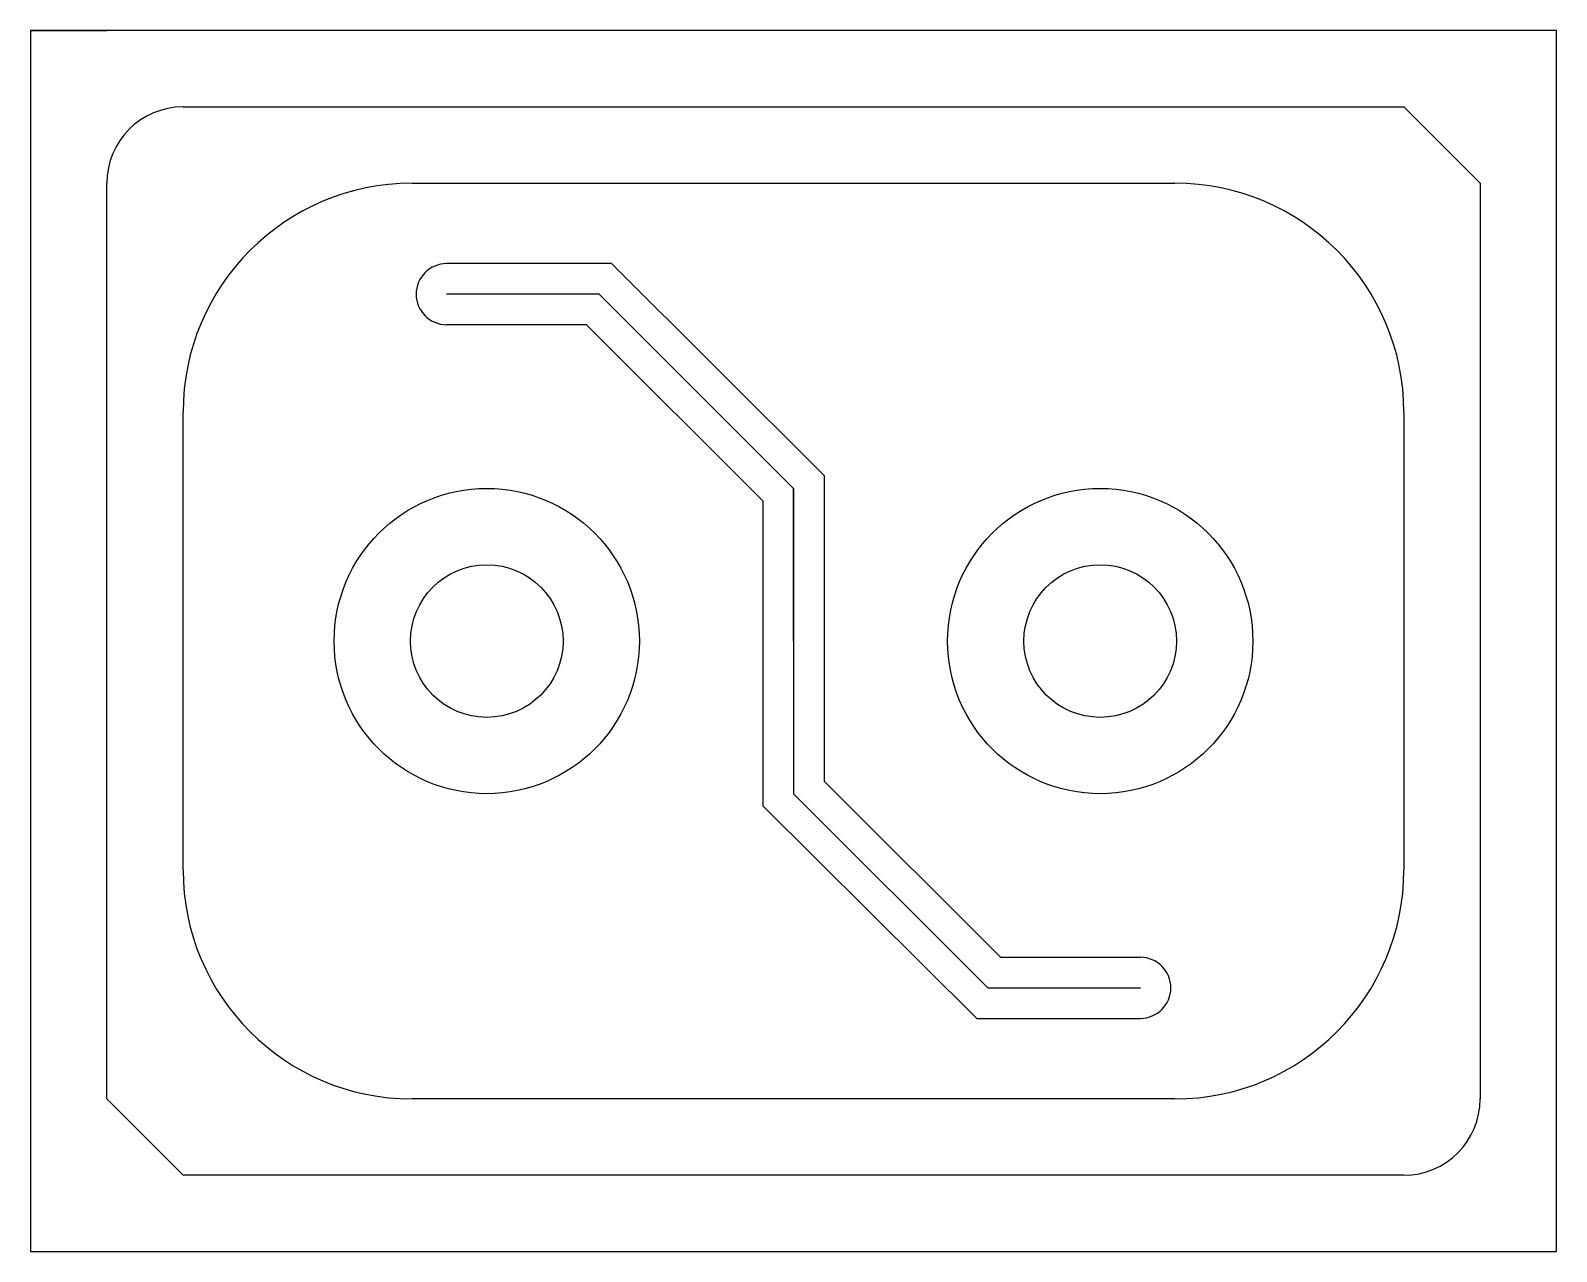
# Model space of a CAD drawing. Header units: millimetres. Extents: x 3060 to 3160, y 1798 to 1878.
import ezdxf

# ---------------------------------------------------------------- set-up
doc = ezdxf.new("R2010")
doc.units = ezdxf.units.MM

msp = doc.modelspace()

# ---------------------------------------------------------------- linework, layer by layer
for p, q in [((3060.27, 1878.11), (3065.27, 1878.11)), ((3070.27, 1873.11), (3150.27, 1873.11)), ((3150.27, 1873.11), (3155.27, 1868.11)), ((3065.27, 1808.11), (3065.27, 1868.11)), ((3085.27, 1868.11), (3135.27, 1868.11)), ((3155.27, 1868.11), (3155.27, 1808.11)), ((3098.35, 1862.84), (3087.54, 1862.84)), ((3112.27, 1848.95), (3098.35, 1862.84)), ((3097.54, 1860.84), (3087.54, 1860.84)), ((3110.27, 1848.11), (3097.54, 1860.84)), ((3110.27, 1848.11), (3097.54, 1860.84)), ((3096.71, 1858.84), (3087.54, 1858.84)), ((3108.27, 1847.29), (3096.71, 1858.84)), ((3070.27, 1838.11), (3070.27, 1853.11)), ((3150.27, 1853.11), (3150.27, 1823.11)), ((3110.27, 1838.11), (3110.27, 1848.11)), ((3110.27, 1848.11), (3110.27, 1828.11)), ((3112.27, 1848.95), (3112.27, 1828.94)), ((3108.27, 1847.29), (3108.27, 1827.3)), ((3070.27, 1823.11), (3070.27, 1838.11)), ((3110.27, 1828.11), (3123, 1815.39)), ((3112.27, 1828.94), (3123.83, 1817.39)), ((3112.27, 1828.94), (3123.83, 1817.39)), ((3108.27, 1827.31), (3122.29, 1813.39)), ((3123.83, 1817.39), (3133, 1817.39)), ((3123, 1815.39), (3133, 1815.39)), ((3122.29, 1813.39), (3133, 1813.39)), ((3065.27, 1808.11), (3070.27, 1803.11)), ((3135.27, 1808.11), (3085.27, 1808.11)), ((3150.27, 1803.11), (3070.27, 1803.11))]:
    msp.add_line(p, q)
msp.add_lwpolyline([(3060.27, 1798.11), (3160.27, 1798.11), (3160.27, 1878.11), (3060.27, 1878.11)], close=True)
for centre, radius in [((3090.17, 1838.11), 10), ((3130.37, 1838.11), 10), ((3090.17, 1838.11), 5), ((3130.37, 1838.11), 5)]:
    msp.add_circle(centre, radius)
for centre, radius, start, end in [((3070.27, 1868.11), 5, 90, 180), ((3085.27, 1853.11), 15, 90, 180), ((3135.27, 1853.11), 15, 0, 90), ((3087.54, 1860.84), 2, 90, 270), ((3085.27, 1823.11), 15, 180, 270), ((3135.27, 1823.11), 15, 270, 0), ((3133, 1815.39), 2, 270, 90), ((3150.27, 1808.11), 5, 270, 0)]:
    msp.add_arc(centre, radius, start, end)

doc.saveas('drawing.dxf')
